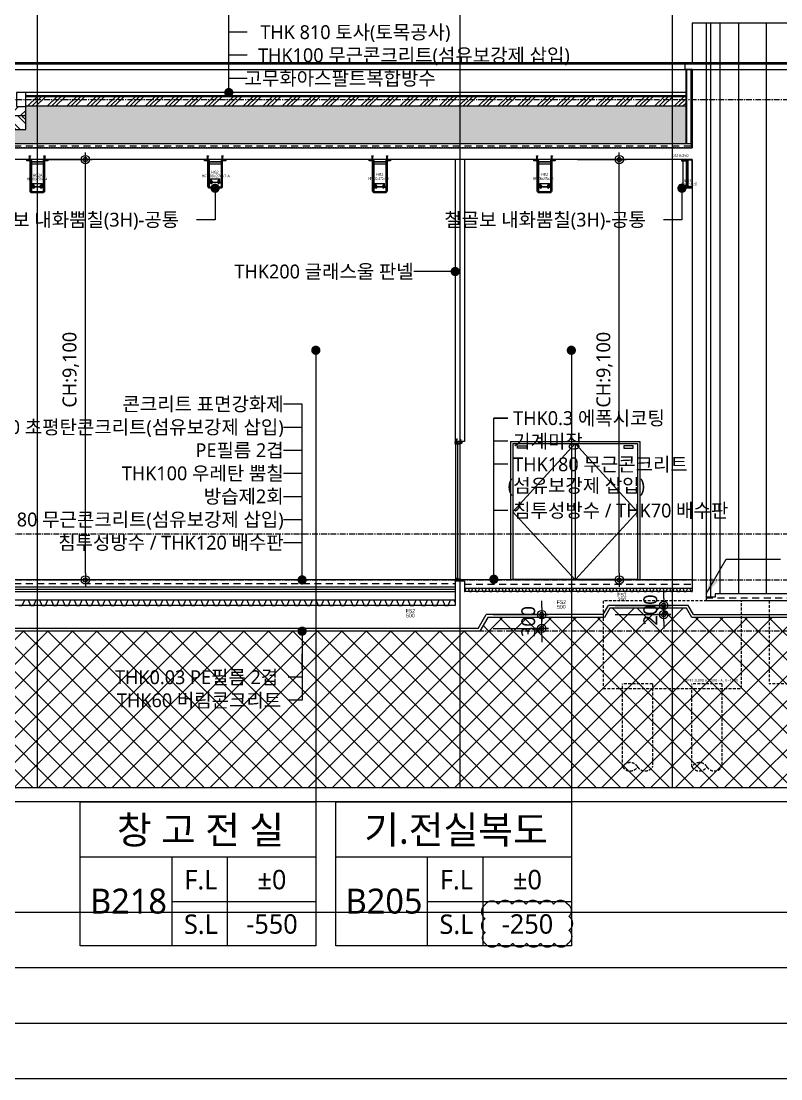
# Model space of a CAD drawing. Header units: millimetres. Extents: x 0 to 244676, y -5263 to 84354.
# Drawn here: x 144200 to 160651, y 5159 to 28055 of the extents above; entities that cross this region are included whole.
import ezdxf
from ezdxf.enums import TextEntityAlignment as Align

# ---------------------------------------------------------------- set-up
doc = ezdxf.new("R2010")
doc.units = ezdxf.units.MM
doc.header["$LTSCALE"] = 100
doc.header["$MEASUREMENT"] = 0
doc.header["$PDSIZE"] = -10
for name, pattern in [('ACAD_ISO03W100', [30, 12, -18]), ('CENTER', [2, 1.25, -0.25, 0.25, -0.25]), ('HID', [2.5, 1.5, -1]), ('HIDDEN', [9.525, 6.35, -3.175]), ('HIDDEN2', [0.1875, 0.125, -0.0625])]:
    doc.linetypes.add(name, pattern=pattern)
doc.layers.get('0').update_dxf_attribs({"linetype": 'CONTINUOUS'})
doc.layers.get('Defpoints').update_dxf_attribs({"color": 171, "linetype": 'CONTINUOUS'})
for name, color, linetype in [('251', 251, 'CONTINUOUS'), ('BOLT', 6, 'CONTINUOUS'), ('cen', 14, 'CONTINUOUS'), ('CEN(ST)', 1, 'CENTER'), ('CON', 2, 'CONTINUOUS'), ('DIM', 7, 'CONTINUOUS'), ('ELE-6', 8, 'CONTINUOUS'), ('FIN', 8, 'CONTINUOUS'), ('FIN(내화피복)', 8, 'CONTINUOUS'), ('FIN(패널-200글라스울)', 4, 'CONTINUOUS'), ('H3', 4, 'HID'), ('HAT-252', 252, 'CONTINUOUS'), ('HF', 3, 'CONTINUOUS'), ('HT', 9, 'CONTINUOUS'), ('INS', 5, 'BATTING'), ('LED', 7, 'CONTINUOUS'), ('NDIM', 7, 'CONTINUOUS'), ('plate', 8, 'CONTINUOUS'), ('STEEL', 5, 'CONTINUOUS'), ('STL', 3, 'CONTINUOUS'), ('STUD', 6, 'CONTINUOUS'), ('TEXT(MIN)', 7, 'CONTINUOUS'), ('TEXT(노트)', 7, 'CONTINUOUS'), ('TEXT(실명)', 3, 'CONTINUOUS'), ('TEXT-기입', 6, 'CONTINUOUS'), ('TITLE', 7, 'CONTINUOUS'), ('W3', 7, 'CONTINUOUS'), ('WALL', 3, 'CONTINUOUS'), ('wire-meshes', 1, 'CONTINUOUS'), ('배수판', 5, 'CONTINUOUS')]:
    doc.layers.add(name, color=color, linetype=linetype)
doc.layers.add('VE변경사항적용-20220616', color=10, linetype='CONTINUOUS', plot=False)
doc.styles.add('CGS', font='cgse', dxfattribs={"bigfont": 'cgs'})
doc.styles.add('TE', font='malgun_0.ttf')
doc.styles.add('나눔바른고딕', font='NanumBarunGothic.ttf')
doc.linetypes.add('BATTING', pattern='A,0.0001,-0.1,[134,ltypeshp.shx,S=0.1,R=0,X=-0.1,Y=0],-0.2,[134,ltypeshp.shx,S=0.1,R=180,X=0.1,Y=0],-0.1', length=0.4001)
doc.dimstyles.new('BA', dxfattribs={"dimscale": 500, "dimtxt": 3, "dimasz": 1, "dimexe": 1, "dimexo": 5, "dimgap": 0.9, "dimtad": 1, "dimdec": 0, "dimdsep": 46, "dimlunit": 6, "dimtxsty": 'TE', "dimblk": 'DDD', "dimcen": 2.5, "dimclrd": 256, "dimclre": 256, "dimclrt": 3, "dimazin": 2, "dimtfac": 1, "dimtdec": 0, "dimtix": 1, "dimtmove": 2, "dimatfit": 3, "dimldrblk": 'DDD', "dimfxl": 1, "dimtolj": 1, "dimtzin": 0, "dimarcsym": 2})
doc.dimstyles.new('NDIM 1200', dxfattribs={"dimscale": 500, "dimtxt": 3, "dimasz": 1, "dimexe": 2, "dimexo": 2, "dimgap": 1, "dimtad": 1, "dimdec": 0, "dimdsep": 46, "dimtxsty": 'CGS', "dimblk": 'DOT0', "dimcen": 1, "dimdle": 8, "dimclrd": 2, "dimclre": 2, "dimclrt": 2, "dimadec": 0, "dimazin": 0, "dimtfac": 1, "dimtdec": 0, "dimtix": 1, "dimtmove": 2, "dimatfit": 3, "dimldrblk": 'DOT0', "dimfxl": 1, "dimtolj": 1, "dimtzin": 0, "dimlwd": -1, "dimlwe": -1, "dimarcsym": 0})

# ---------------------------------------------------------------- blocks, each defined once
blk = doc.blocks.new('*U162')
at = {"layer": 'BOLT'}
for p, q in [((-20, 0), (20, 0)), ((-20, 0), (-20, -4)), ((-17, 18), (17, 18)), ((20, 0), (20, -4)), ((-20, -4), (20, -4)), ((-18, -19), (-18, -6)), ((-14, -4), (14, -4)), ((-14, -20), (14, -20)), ((-10, -20), (-10, -31)), ((-10, -31), (-8, -33)), ((-10, -31), (10, -31)), ((-9, -19), (-9, -6)), ((-8, -33), (8, -33)), ((10, -31), (8, -33)), ((9, -19), (9, -6)), ((10, -20), (10, -31)), ((18, -19), (18, -6))]:
    blk.add_line(p, q, dxfattribs=at)
at = {"layer": 'BOLT', "linetype": 'HIDDEN'}
for p, q in [((-10, 18), (-10, 0)), ((10, 18), (10, 0))]:
    blk.add_line(p, q, dxfattribs=at)
at = {"layer": 'BOLT'}
for centre, radius, start, end in [((0, 13), 17.6, 15.5187, 164.4813), ((-14, -11), 6.71, 47.8966, 132.1034), ((-14, -14), 6.71, 227.8966, 312.1034), ((0, -29), 24.2, 68.2132, 111.7868), ((0, 4), 24.2, 248.2132, 291.7868), ((14, -11), 6.71, 47.8966, 132.1034), ((14, -14), 6.71, 227.8966, 312.1034)]:
    blk.add_arc(centre, radius, start, end, dxfattribs=at)
at = {"layer": 'cen'}
blk.add_line((0, 36), (0, -38), dxfattribs=at)
blk = doc.blocks.new('SB16')
at = {"layer": 'STUD'}
for p, q in [((-8, 0), (-8, 70)), ((8, 0), (8, 70))]:
    blk.add_line(p, q, dxfattribs=at)
blk.add_lwpolyline([(-15, 70), (-15, 80), (14, 80), (14, 70)], close=True, dxfattribs=at)
blk = doc.blocks.new('*U160')
at = {"layer": 'Defpoints'}
blk.add_point((0, 0), dxfattribs=at)
at = {"layer": 'HF'}
for p, q in [((-209, 0), (-147, 0)), ((-209, 0), (-209, -6)), ((209, 0), (147, 0)), ((209, 0), (209, -6)), ((-209, -6), (-147, -6)), ((-135, -18), (-135, -582)), ((-129, -18), (-129, -582)), ((129, -18), (129, -582)), ((135, -18), (135, -582)), ((209, -6), (147, -6)), ((-135, -618), (-135, -682)), ((-129, -618), (-129, -682)), ((-117, -594), (-55, -594)), ((-117, -600), (-55, -600)), ((-117, -606), (-55, -606)), ((-55, -594), (-55, -600)), ((-55, -600), (-55, -606)), ((117, -594), (55, -594)), ((55, -594), (55, -600)), ((117, -600), (55, -600)), ((55, -600), (55, -606)), ((117, -606), (55, -606)), ((129, -618), (129, -682)), ((135, -618), (135, -682)), ((-117, -694), (117, -694)), ((-117, -700), (117, -700))]:
    blk.add_line(p, q, dxfattribs=at)
for centre, radius, start, end in [((-147, -18), 18, 360, 450), ((147, -18), 18, 90, 180), ((-147, -18), 12, 360, 450), ((147, -18), 12, 90, 180), ((-117, -582), 18, 180, 270), ((-117, -618), 18, 90, 180), ((-117, -682), 18, 180, 270), ((-117, -582), 12, 180, 270), ((-117, -618), 12, 90, 180), ((-117, -682), 12, 180, 270), ((117, -582), 12, 270, 360), ((117, -582), 18, 270, 360), ((117, -618), 18, 0, 90), ((117, -618), 12, 0, 90), ((117, -682), 12, 270, 360), ((117, -682), 18, 270, 360)]:
    blk.add_arc(centre, radius, start, end, dxfattribs=at)
blk = doc.blocks.new('HG2A-SEC')
at = {"layer": 'plate'}
for p, q in [((129, -50), (-129, -50)), ((129, -54), (-129, -54)), ((129, -100), (-129, -100)), ((-105, -594), (-105, -519)), ((-105, -519), (105, -519)), ((105, -594), (105, -519))]:
    blk.add_line(p, q, dxfattribs=at)
for points in [[(-105, -588), (105, -588)], [(105, -594), (-105, -594)]]:
    blk.add_lwpolyline(points, dxfattribs=at)
at = {"layer": 'BOLT', "rotation": 180}
for p in [(-80, -588), (80, -588)]:
    blk.add_blockref('*U162', p, dxfattribs=at)
at = {"layer": 'HF'}
blk.add_blockref('*U160', (0, 0), dxfattribs=at)
at = {"layer": 'STUD'}
for p in [(-159, 0), (159, 0)]:
    blk.add_blockref('SB16', p, dxfattribs=at)
at = {"layer": 'Defpoints', "style": 'TE', "width": 0.6}
blk.add_text('HF-700x270x7-A', height=60, dxfattribs=at).set_placement((-6, -469), align=Align.BOTTOM_CENTER)
at = {"layer": 'Defpoints', "style": 'TE'}
blk.add_text('HG2A', height=60, dxfattribs=at).set_placement((3, -386), align=Align.BOTTOM_CENTER)
blk = doc.blocks.new('*U29')
at = {"layer": 'Defpoints'}
blk.add_point((0, 0), dxfattribs=at)
at = {"layer": 'HF'}
for p, q in [((-209, 0), (-147, 0)), ((-209, 0), (-209, -6)), ((209, 0), (147, 0)), ((209, 0), (209, -6)), ((-209, -6), (-147, -6)), ((-135, -18), (-135, -482)), ((-129, -18), (-129, -482)), ((129, -18), (129, -482)), ((135, -18), (135, -482)), ((209, -6), (147, -6)), ((-135, -518), (-135, -582)), ((-129, -518), (-129, -582)), ((-117, -494), (-55, -494)), ((-117, -500), (-55, -500)), ((-117, -506), (-55, -506)), ((-117, -594), (117, -594)), ((-117, -600), (117, -600)), ((-55, -494), (-55, -500)), ((-55, -500), (-55, -506)), ((117, -494), (55, -494)), ((55, -494), (55, -500)), ((117, -500), (55, -500)), ((55, -500), (55, -506)), ((117, -506), (55, -506)), ((129, -518), (129, -582)), ((135, -518), (135, -582))]:
    blk.add_line(p, q, dxfattribs=at)
for centre, radius, start, end in [((-147, -18), 18, 360, 450), ((147, -18), 18, 90, 180), ((-147, -18), 12, 360, 450), ((147, -18), 12, 90, 180), ((-117, -482), 18, 180, 270), ((-117, -518), 18, 90, 180), ((-117, -582), 18, 180, 270), ((-117, -482), 12, 180, 270), ((-117, -518), 12, 90, 180), ((-117, -582), 12, 180, 270), ((117, -482), 12, 270, 360), ((117, -482), 18, 270, 360), ((117, -518), 18, 0, 90), ((117, -518), 12, 0, 90), ((117, -582), 12, 270, 360), ((117, -582), 18, 270, 360)]:
    blk.add_arc(centre, radius, start, end, dxfattribs=at)
blk = doc.blocks.new('HG2-SEC')
at = {"layer": 'plate'}
for p, q in [((129, -50), (-129, -50)), ((129, -54), (-129, -54)), ((129, -100), (-129, -100)), ((-105, -494), (-105, -419)), ((-105, -419), (105, -419)), ((105, -494), (105, -419))]:
    blk.add_line(p, q, dxfattribs=at)
for points in [[(-105, -488), (105, -488)], [(105, -494), (-105, -494)]]:
    blk.add_lwpolyline(points, dxfattribs=at)
at = {"layer": 'BOLT', "rotation": 180}
for p in [(-80, -488), (80, -488)]:
    blk.add_blockref('*U162', p, dxfattribs=at)
at = {"layer": 'HF'}
blk.add_blockref('*U29', (0, 0), dxfattribs=at)
at = {"layer": 'STUD'}
for p in [(-159, 0), (159, 0)]:
    blk.add_blockref('SB16', p, dxfattribs=at)
at = {"layer": 'Defpoints', "style": 'TE'}
for s, p in [('HF-600x270x7-A', (14, -404)), ('HG2', (-6, -322))]:
    blk.add_text(s, height=60, dxfattribs=at).set_placement(p, align=Align.BOTTOM_CENTER)
blk = doc.blocks.new('*U143')
at = {"layer": 'Defpoints'}
blk.add_point((0, 0), dxfattribs=at)
at = {"layer": 'HF'}
for p, q in [((-209, 0), (-147, 0)), ((-209, 0), (-209, -6)), ((209, 0), (147, 0)), ((209, 0), (209, -6)), ((-209, -6), (-147, -6)), ((-135, -18), (-135, -582)), ((-129, -18), (-129, -582)), ((129, -18), (129, -582)), ((135, -18), (135, -582)), ((209, -6), (147, -6)), ((-135, -618), (-135, -682)), ((-129, -618), (-129, -682)), ((-117, -594), (-55, -594)), ((-117, -600), (-55, -600)), ((-117, -606), (-55, -606)), ((-55, -594), (-55, -600)), ((-55, -600), (-55, -606)), ((117, -594), (55, -594)), ((55, -594), (55, -600)), ((117, -600), (55, -600)), ((55, -600), (55, -606)), ((117, -606), (55, -606)), ((129, -618), (129, -682)), ((135, -618), (135, -682)), ((-117, -694), (117, -694)), ((-117, -700), (117, -700))]:
    blk.add_line(p, q, dxfattribs=at)
for centre, radius, start, end in [((-147, -18), 18, 360, 450), ((147, -18), 18, 90, 180), ((-147, -18), 12, 360, 450), ((147, -18), 12, 90, 180), ((-117, -582), 18, 180, 270), ((-117, -618), 18, 90, 180), ((-117, -682), 18, 180, 270), ((-117, -582), 12, 180, 270), ((-117, -618), 12, 90, 180), ((-117, -682), 12, 180, 270), ((117, -582), 12, 270, 360), ((117, -582), 18, 270, 360), ((117, -618), 18, 0, 90), ((117, -618), 12, 0, 90), ((117, -682), 12, 270, 360), ((117, -682), 18, 270, 360)]:
    blk.add_arc(centre, radius, start, end, dxfattribs=at)
blk = doc.blocks.new('HB2-SEC')
at = {"layer": 'plate'}
for p, q in [((129, -50), (-129, -50)), ((129, -54), (-129, -54)), ((129, -100), (-129, -100)), ((-105, -594), (-105, -519)), ((-105, -519), (105, -519)), ((105, -594), (105, -519))]:
    blk.add_line(p, q, dxfattribs=at)
for points in [[(-105, -588), (105, -588)], [(105, -594), (-105, -594)]]:
    blk.add_lwpolyline(points, dxfattribs=at)
at = {"layer": 'BOLT', "rotation": 180}
for p in [(-80, -588), (80, -588)]:
    blk.add_blockref('*U162', p, dxfattribs=at)
at = {"layer": 'HF'}
blk.add_blockref('*U143', (0, 0), dxfattribs=at)
at = {"layer": 'STUD'}
for p in [(-159, 0), (159, 0)]:
    blk.add_blockref('SB16', p, dxfattribs=at)
at = {"layer": 'Defpoints', "style": '나눔바른고딕', "width": 0.6}
blk.add_text('HF-700x270x7-A', height=60, dxfattribs=at).set_placement((-25, -459), align=Align.BOTTOM_CENTER)
at = {"layer": 'Defpoints', "style": '나눔바른고딕'}
blk.add_text('HB2', height=60, dxfattribs=at).set_placement((-1, -367), align=Align.BOTTOM_CENTER)
blk = doc.blocks.new('*U135')
at = {"layer": 'Defpoints'}
for p, q in [((-100, 283), (-100, -283)), ((100, -283), (100, 283)), ((-5.5, 0), (5.5, 0))]:
    blk.add_line(p, q, dxfattribs=at)
at = {"layer": 'STEEL', "color": 0, "linetype": 'ByBlock', "ltscale": 0.5}
for p, q in [((-5.5, 283), (-100, 283)), ((-5.5, -283), (-5.5, 283)), ((100, 283), (5.5, 283)), ((5.5, 283), (5.5, -283)), ((-100, -283), (-5.5, -283)), ((5.5, -283), (100, -283))]:
    blk.add_line(p, q, dxfattribs=at)
for points in [[(-100, 283), (-100, 300), (100, 300), (100, 283)], [(100, -283), (100, -300), (-100, -300), (-100, -283)]]:
    blk.add_lwpolyline(points, dxfattribs=at)
blk = doc.blocks.new('SG1')
at = {"layer": 'STL'}
blk.add_blockref('*U135', (0, -225), dxfattribs=at)
at = {"layer": 'Defpoints', "style": 'TE'}
for s, width, p in [('H-600x200x11x17', 0.5, (2, -459)), ('SG1,SB1', 0.6, (2, -379))]:
    blk.add_text(s, height=60, dxfattribs=dict(at, width=width)).set_placement(p, align=Align.MIDDLE_CENTER)
blk = doc.blocks.new('DOT0')
blk.add_line((-3, 0), (3, 0))
at = {"color": 6}
blk.add_circle((0, 0), 0.75, dxfattribs=at)
blk = doc.blocks.new('DDD')
at = {"layer": 'DIM', "color": 0}
for p, q in [((-1, 0), (1, 0)), ((0, -1), (0, 1))]:
    blk.add_line(p, q, dxfattribs=at)
for radius in [0.6, 0.3]:
    blk.add_circle((0, 0), radius, dxfattribs=at)
blk = doc.blocks.new('*D254')
at = {"layer": 'Defpoints', "color": 0, "ltscale": 0.4, "transparency": 16777216}
for p in [(155500, 25059), (157150, 25059), (155500, 15959)]:
    blk.add_point(p, dxfattribs=at)
at = {"layer": 'NDIM', "lineweight": -2, "ltscale": 0.4, "transparency": 16777216}
for p, q in [((156250, 25059), (157300, 25059)), ((157150, 16109), (157150, 24909)), ((156250, 15959), (157300, 15959))]:
    blk.add_line(p, q, dxfattribs=at)
at = {"layer": 'NDIM', "lineweight": -2, "ltscale": 0.4, "transparency": 16777216, "xscale": 150, "yscale": 150, "zscale": 150}
for p, rotation in [((157150, 25059), 90), ((157150, 15959), 270)]:
    blk.add_blockref('DDD', p, dxfattribs=dict(at, rotation=rotation))
at = {"layer": 'NDIM', "color": 3, "ltscale": 0.4, "transparency": 16777216, "insert": (156834, 20509), "char_height": 300, "attachment_point": 5, "rotation": 90, "style": 'TE'}
blk.add_mtext('\\A1;CH:9,100', dxfattribs=at)
blk = doc.blocks.new('*D255')
at = {"layer": 'Defpoints', "color": 0, "ltscale": 0.4, "transparency": 16777216}
for p in [(143940, 25059), (145590, 25059), (143940, 15959)]:
    blk.add_point(p, dxfattribs=at)
at = {"layer": 'NDIM', "lineweight": -2, "ltscale": 0.4, "transparency": 16777216}
for p, q in [((144690, 25059), (145740, 25059)), ((145590, 16109), (145590, 24909)), ((144690, 15959), (145740, 15959))]:
    blk.add_line(p, q, dxfattribs=at)
at = {"layer": 'NDIM', "lineweight": -2, "ltscale": 0.4, "transparency": 16777216, "xscale": 150, "yscale": 150, "zscale": 150}
for p, rotation in [((145590, 25059), 90), ((145590, 15959), 270)]:
    blk.add_blockref('DDD', p, dxfattribs=dict(at, rotation=rotation))
at = {"layer": 'NDIM', "color": 3, "ltscale": 0.4, "transparency": 16777216, "insert": (145274, 20509), "char_height": 300, "attachment_point": 5, "rotation": 90, "style": 'TE'}
blk.add_mtext('\\A1;CH:9,100', dxfattribs=at)
blk = doc.blocks.new('23')
at = {"layer": 'STUD'}
blk.add_lwpolyline([(3.805, -2.305), (3.805, -24.855), (1.5, -24.855), (1.5, 0), (43.5, 0), (43.5, -24.855), (41.195, -24.855), (41.195, -2.305)], close=True, dxfattribs=at)
blk = doc.blocks.new('A$C51E23882')
at = {"layer": 'TITLE'}
blk.add_lwpolyline([(8500, 0), (0, 0), (0, 5200), (8500, 5200)], close=True, dxfattribs=at)
for points in [[(8500, 3200), (0, 3200)], [(3300, 3200), (3300, 0)], [(5300, 3200), (5300, 0)], [(3300, 1600), (8500, 1600)]]:
    blk.add_lwpolyline(points, dxfattribs=at)
at = {"layer": 'TITLE', "style": '나눔바른고딕'}
for s, p in [('F.L', (4352, 2378)), ('S.L', (4352, 778))]:
    blk.add_text(s, height=700, dxfattribs=at).set_placement(p, align=Align.MIDDLE)
blk = doc.blocks.new('*D204')
at = {"layer": 'Defpoints', "color": 0, "ltscale": 0.4, "transparency": 16777216}
for p in [(154273, 15209), (155473, 15209), (154273, 14909)]:
    blk.add_point(p, dxfattribs=at)
at = {"layer": 'NDIM', "lineweight": -2, "ltscale": 0.4, "transparency": 16777216}
for p, q in [((155473, 15359), (155473, 15509)), ((154423, 15209), (155623, 15209)), ((155473, 14909), (155473, 15209)), ((154423, 14909), (155623, 14909)), ((155473, 14759), (155473, 14609))]:
    blk.add_line(p, q, dxfattribs=at)
at = {"layer": 'NDIM', "lineweight": -2, "ltscale": 0.4, "transparency": 16777216, "xscale": 150, "yscale": 150, "zscale": 150}
for p, rotation in [((155473, 15209), 270), ((155473, 14909), 90)]:
    blk.add_blockref('DDD', p, dxfattribs=dict(at, rotation=rotation))
at = {"layer": 'NDIM', "color": 3, "ltscale": 0.4, "transparency": 16777216, "insert": (155183, 15059), "char_height": 300, "attachment_point": 5, "rotation": 90, "style": 'TE'}
blk.add_mtext('\\A1;300', dxfattribs=at)
blk = doc.blocks.new('*D205')
at = {"layer": 'Defpoints', "color": 0, "ltscale": 0.4, "transparency": 16777216}
for p in [(156915, 15409), (158115, 15409), (156915, 15209)]:
    blk.add_point(p, dxfattribs=at)
at = {"layer": 'NDIM', "lineweight": -2, "ltscale": 0.4, "transparency": 16777216}
for p, q in [((158115, 15559), (158115, 15709)), ((157065, 15409), (158265, 15409)), ((158115, 15209), (158115, 15409)), ((157065, 15209), (158265, 15209)), ((158115, 15059), (158115, 14909))]:
    blk.add_line(p, q, dxfattribs=at)
at = {"layer": 'NDIM', "lineweight": -2, "ltscale": 0.4, "transparency": 16777216, "xscale": 150, "yscale": 150, "zscale": 150}
for p, rotation in [((158115, 15409), 270), ((158115, 15209), 90)]:
    blk.add_blockref('DDD', p, dxfattribs=dict(at, rotation=rotation))
at = {"layer": 'NDIM', "color": 3, "ltscale": 0.4, "transparency": 16777216, "insert": (157825, 15309), "char_height": 300, "attachment_point": 5, "rotation": 90, "style": 'TE'}
blk.add_mtext('\\A1;200', dxfattribs=at)

msp = doc.modelspace()

# ---------------------------------------------------------------- hatches: boundary and pattern name
at = {"layer": '251', "ltscale": 10000}
h = msp.add_hatch(dxfattribs=at)
h.set_pattern_fill('DASH', color=256, scale=800)
h.set_pattern_definition([(0, (54863.48, 9055.18), (100, 100), [100, -100])])
h.paths.add_polyline_path([(158590.8, 25409), (158590.8, 26219), (144300, 26219), (144300, 25709), (143300, 25709), (143300, 25409)])
at = {"layer": 'HAT-252', "ltscale": 10000}
h = msp.add_hatch(dxfattribs=at)
h.set_pattern_fill('AR-SAND', color=256, scale=10)
h.set_pattern_definition([(37.5, (-477541.845, -432665.728), (-0.62993358, 19.2682377), [0, -15.2, 0, -17, 0, -16.25]), (7.5, (-477541.845, -432665.728), (17.69776705, 28.22146065), [0, -8.2, 0, -13.7, 0, -5.25]), (327.5, (-477554.145, -432665.728), (31.1414186, 0.05659054), [0, -5, 0, -18, 0, -23.5]), (317.5, (-477554.145, -432665.728), (30.06126605, 8.77675565), [0, -2.5, 0, -11.8, 0, -13.5])])
h.paths.add_polyline_path([(158590.8, 26419), (158590.8, 26449), (144300, 26449), (144300, 26419)])
at = {"layer": 'HAT-252', "ltscale": 100}
h = msp.add_hatch(dxfattribs=at)
h.set_pattern_fill('GOST_GROUND', color=256, scale=30)
h.set_pattern_definition([(45, (-35033262.3, 1120217.95), (424.2640687, -3e-14), [600]), (45, (-35033172.3, 1120217.95), (424.2640687, -3e-14), [600]), (45, (-35033082.3, 1120217.95), (424.2640687, -3e-14), [600])])
h.paths.add_polyline_path([(158590.8, 26219), (158590.8, 26419), (144300, 26419), (144300, 26219)])
at = {"layer": 'HAT-252', "ltscale": 10000}
h = msp.add_hatch(dxfattribs=at)
h.set_pattern_fill('ANSI37', color=256, scale=3000)
h.paths.add_polyline_path([(216500, 25819), (211500, 25819), (211500, 13509), (211600, 13509), (211600, 13449), (207400, 13449), (207400, 13509), (207500, 13509), (207500, 15709), (210700, 15709), (210700, 25609), (210500, 25609), (210500, 26209), (200900, 26209), (200900, 26009), (200800, 26009), (200800, 24859), (200700, 24859), (200700, 25059), (199000, 25059), (199000, 25024), (198035, 25024), (198035, 15709), (198600, 15709), (198600, 13509), (198700, 13509), (198700, 13449), (196565.4, 13449), (195468.4, 15349), (169800.1, 15349), (169684.6, 15149), (158725, 15149), (158609.5, 15349), (156950.1, 15349), (156834.6, 15149), (154307.8, 15149), (154134.6, 14849), (143300.1, 14849), (143300, 11459), (216500, 11459)])
at = {"layer": 'HAT-252', "ltscale": 100}
h = msp.add_hatch(dxfattribs=at)
h.set_pattern_fill('GOST_GROUND', color=256, scale=30)
h.set_pattern_definition([(45, (-35034262.3, 1120017.95), (424.2640687, -3e-14), [600]), (45, (-35034172.3, 1120017.95), (424.2640687, -3e-14), [600]), (45, (-35034082.3, 1120017.95), (424.2640687, -3e-14), [600])])
h.paths.add_polyline_path([(144300, 26009), (144300, 26209), (143300, 26209), (143300, 26009)])
h = msp.add_hatch(dxfattribs=at)
h.set_pattern_fill('GOST_GROUND', color=256, scale=30, angle=90)
h.set_pattern_definition([(135, (6e-05, -0.0006), (3e-14, 424.26407), [600]), (135, (6e-05, 90), (3e-14, 424.26407), [600]), (135, (6e-05, 180), (3e-14, 424.26407), [600])])
h.paths.add_polyline_path([(143300, 25709), (143300, 26009), (144300, 26009), (144300, 25709)])

# ---------------------------------------------------------------- linework, layer by layer
at = {"ltscale": 10000}
msp.add_lwpolyline([(144300, 26509), (144100, 26509), (144100, 26209), (144300, 26209)], close=True, dxfattribs=at)
at = {"layer": '251', "ltscale": 0.5}
msp.add_line((158710.8, 25409), (158710.8, 25319), dxfattribs=at)
for points in [[(144300, 26449), (158590.8, 26449)], [(143300, 25709), (144300, 25709), (144300, 26209)], [(144300, 26219), (158590.8, 26219)], [(143300, 26009), (144300, 26009)], [(143300, 25409), (158710.8, 25409)]]:
    msp.add_lwpolyline(points, dxfattribs=at)
at = {"layer": 'CEN(ST)', "ltscale": 10000}
for p, q in [((144550, 33391), (144550, 11459)), ((153700, 33391), (153700, 11459)), ((158300, 33391), (158300, 11459))]:
    msp.add_line(p, q, dxfattribs=at)
at = {"layer": 'CEN(ST)'}
for p, q in [((142300, 26359), (216500, 26359)), ((142300, 16959), (216500, 16959)), ((142300, 15959), (216500, 15959)), ((142300, 14859), (216500, 14859))]:
    msp.add_line(p, q, dxfattribs=at)
at = {"layer": 'CON', "ltscale": 0.1}
for p, q in [((159030.8, 28009), (158730.8, 28009)), ((158730.8, 28009), (158730.8, 27159)), ((159030.8, 28009), (159030.8, 15509)), ((158730.8, 27009), (158730.8, 25309)), ((158730.8, 25059), (158730.8, 15709)), ((153800, 15929), (153600, 15929)), ((153600, 15929), (153600, 15409)), ((153800, 15929), (153800, 15709)), ((158730.8, 15709), (153800, 15709)), ((153600.1, 15409), (143300, 15409)), ((153600, 15409), (153600, 15409)), ((156800, 15209), (156915.5, 15409)), ((158644.1, 15409), (156915.5, 15409)), ((158759.6, 15209), (158644.1, 15409)), ((169350, 15509), (159030.8, 15509)), ((154100, 14909), (154273.2, 15209)), ((156800, 15209), (154273.2, 15209)), ((158759.6, 15209), (169650, 15209)), ((154100, 14909), (143300, 14909))]:
    msp.add_line(p, q, dxfattribs=at)
at = {"layer": 'CON', "ltscale": 10000}
msp.add_line((158730.8, 25059), (143300, 25059), dxfattribs=at)
at = {"layer": 'CON'}
msp.add_lwpolyline([(158730.8, 27009), (158580.8, 27009), (158580.8, 27129), (158730.8, 27159)], dxfattribs=at)
at = {"layer": 'CON', "ltscale": 1000}
for points in [[(143300, 25309), (158730.8, 25309)], [(154359.6, 25309), (158730.8, 25309)]]:
    msp.add_lwpolyline(points, dxfattribs=at)
at = {"layer": 'Defpoints'}
for p, q in [((142300, 27159), (216500, 27159)), ((142300, 27129), (216500, 27129)), ((142300, 27009), (216500, 27009))]:
    msp.add_line(p, q, dxfattribs=at)
at = {"layer": 'Defpoints', "ltscale": 10000}
for points in [[(222800, 5159), (136000, 5159), (136000, 39691), (222800, 39691)], [(221600, 6359), (137200, 6359), (137200, 38491), (221600, 38491)], [(220400, 7559), (138400, 7559), (138400, 37291), (220400, 37291)], [(219200, 8759), (139600, 8759), (139600, 36091), (219200, 36091)], [(216800, 11159), (142000, 11159), (142000, 33691), (216800, 33691)], [(216500, 11459), (142300, 11459), (142300, 33391), (216500, 33391)]]:
    msp.add_lwpolyline(points, close=True, dxfattribs=at)
at = {"layer": 'ELE-6', "ltscale": 10000}
for p, q in [((169350, 28009), (159030.8, 28009)), ((159130.8, 28009), (159130.8, 15589)), ((159330.8, 28009), (159330.8, 15659)), ((159730.8, 28009), (159730.8, 15659)), ((160330.8, 28009), (160330.8, 15659)), ((154800.1, 18959), (154800.1, 15959)), ((154800.1, 18959), (157600.1, 18959)), ((154850.1, 18909), (154850.1, 15959)), ((154850.1, 18909), (157550.1, 18909)), ((156200.1, 18909), (154850.1, 17434)), ((156200.1, 18909), (156200.1, 15959)), ((157550.1, 17434), (156200.1, 18909)), ((157550.1, 18909), (157550.1, 15959)), ((157600.1, 18959), (157600.1, 15959)), ((154850.1, 17434), (156200.1, 15959)), ((156200.1, 15959), (157550.1, 17434)), ((154850.1, 15977), (157550.1, 15977))]:
    msp.add_line(p, q, dxfattribs=at)
at = {"layer": 'ELE-6', "linetype": 'HIDDEN2', "ltscale": 5}
for p, q in [((160400.1, 15509), (160400.1, 13709)), ((157225, 11914.4), (157225, 13709)), ((157875, 13709), (157225, 13709)), ((157875, 13709), (157875, 11914.4)), ((158725, 11914.4), (158725, 13709)), ((159375, 13709), (158725, 13709)), ((159375, 13709), (159375, 11914.4)), ((164000.1, 13709), (160400.1, 13709))]:
    msp.add_line(p, q, dxfattribs=at)
at = {"layer": 'ELE-6', "ltscale": 10000}
for points in [[(154950.1, 18859), (155150.1, 18859), (155150.1, 18809), (154950.1, 18809)], [(157450.1, 18859), (157250.1, 18859), (157250.1, 18809), (157450.1, 18809)]]:
    msp.add_lwpolyline(points, close=True, dxfattribs=at)
at = {"layer": 'ELE-6', "linetype": 'HIDDEN2', "ltscale": 5}
msp.add_lwpolyline([(156800, 13609), (159800, 13609), (159800, 15509), (156800, 15509)], close=True, dxfattribs=at)
for centre, start, end in [((157387.5, 11812.1), 32.17212, 147.82788), ((157387.5, 12016.6), 212.17212, 327.82788), ((157712.5, 12016.6), 212.17212, 327.82788), ((158887.5, 11812.1), 32.17212, 147.82788), ((158887.5, 12016.6), 212.17212, 327.82788), ((159212.5, 12016.6), 212.17212, 327.82788)]:
    msp.add_arc(centre, 192, start, end, dxfattribs=at)
at = {"layer": 'FIN', "ltscale": 1000}
msp.add_line((158590.8, 27009), (158590.8, 25409), dxfattribs=at)
at = {"layer": 'FIN', "ltscale": 0.5}
for p, q in [((158590.8, 26509), (144300, 26509)), ((158590.8, 26419), (144300, 26419))]:
    msp.add_line(p, q, dxfattribs=at)
at = {"layer": 'FIN'}
for points in [[(153600, 15959), (143300, 15959)], [(143300, 15809), (153600, 15809)], [(158730.8, 15959), (153750, 15959)], [(143300, 15709), (153600, 15709)], [(153800, 15779), (158730.8, 15779)], [(159230.8, 15659), (159230.8, 15589), (159030.8, 15589)], [(169150, 15659), (159230.8, 15659)], [(143300, 15529), (153600, 15529)]]:
    msp.add_lwpolyline(points, dxfattribs=at)
at = {"layer": 'FIN', "ltscale": 0.1}
msp.add_lwpolyline([(198600, 13509), (198700, 13509), (198700, 13449), (196565.4, 13449), (195468.4, 15349), (169800.1, 15349), (169684.6, 15149), (158725, 15149), (158609.5, 15349), (156950.1, 15349), (156834.6, 15149), (154307.8, 15149), (154134.6, 14849), (143300.1, 14849)], dxfattribs=at)
at = {"layer": 'FIN(내화피복)', "ltscale": 10000}
for points in [[(144341, 25059), (144341, 25053), (144403, 25053, -0.4142136), (144415, 25041), (144415, 24377, 0.4142136), (144433, 24359), (144667, 24359, 0.4142136), (144685, 24377), (144685, 25041, -0.4142136), (144697, 25053), (144759, 25053), (144759, 25059), (144780, 25059), (144780, 25032), (144706, 25032), (144706, 24377, -0.4142136), (144667, 24338), (144433, 24338, -0.4142136), (144394, 24377), (144394, 25032), (144320, 25032), (144320, 25059)], [(148191, 25059), (148191, 25053), (148253, 25053, -0.4142136), (148265, 25041), (148265, 24477, 0.4142136), (148283, 24459), (148517, 24459, 0.4142136), (148535, 24477), (148535, 25041, -0.4142136), (148547, 25053), (148609, 25053), (148609, 25059), (148630, 25059), (148630, 25032), (148556, 25032), (148556, 24477, -0.4142136), (148517, 24438), (148283, 24438, -0.4142136), (148244, 24477), (148244, 25032), (148170, 25032), (148170, 25059)], [(151757.6, 25059), (151757.6, 25053), (151819.6, 25053, -0.4142136), (151831.6, 25041), (151831.6, 24377, 0.4142136), (151849.6, 24359), (152083.6, 24359, 0.4142136), (152101.6, 24377), (152101.6, 25041, -0.4142136), (152113.6, 25053), (152175.6, 25053), (152175.6, 25059), (152196.6, 25059), (152196.6, 25032), (152122.6, 25032), (152122.6, 24377, -0.4142136), (152083.6, 24338), (151849.6, 24338, -0.4142136), (151810.6, 24377), (151810.6, 25032), (151736.6, 25032), (151736.6, 25059)], [(155324.3, 25059), (155324.3, 25053), (155386.3, 25053, -0.4142136), (155398.3, 25041), (155398.3, 24377, 0.4142136), (155416.3, 24359), (155650.3, 24359, 0.4142136), (155668.3, 24377), (155668.3, 25041, -0.4142136), (155680.3, 25053), (155742.3, 25053), (155742.3, 25059), (155763.3, 25059), (155763.3, 25032), (155689.3, 25032), (155689.3, 24377, -0.4142136), (155650.3, 24338), (155416.3, 24338, -0.4142136), (155377.3, 24377), (155377.3, 25032), (155303.3, 25032), (155303.3, 25059)]]:
    msp.add_lwpolyline(points, format="xyb", close=True, dxfattribs=at)
msp.add_lwpolyline([(158730.8, 24438), (158509.8, 24438), (158509.8, 24497), (158604.3, 24497), (158604.3, 25021), (158509.8, 25021), (158509.8, 25059), (158530.8, 25059), (158530.8, 25042), (158625.3, 25042), (158625.3, 24476), (158530.8, 24476), (158530.8, 24459), (158730.8, 24459)], close=True, dxfattribs=at)
at = {"layer": 'FIN(패널-200글라스울)', "ltscale": 0.1}
for p, q in [((153600, 25059), (153600, 18959)), ((153800, 25059), (153800, 18959))]:
    msp.add_line(p, q, dxfattribs=at)
msp.add_lwpolyline([(153800, 18959), (153600, 18959)], dxfattribs=at)
at = {"layer": 'H3'}
for p, q in [((153607.5, 15946), (153742.5, 15946)), ((153711, 15946), (153721, 15946)), ((153724.2, 15940.5), (153720.7, 15944)), ((153742.5, 15944), (153723.5, 15944)), ((153725, 15942.5), (153723.5, 15944)), ((153723.5, 15944), (153742.5, 15944)), ((153724.2, 15940.5), (153742.5, 15940.5)), ((153742.5, 15942.5), (153725, 15942.5)), ((153742.5, 15944), (153742.5, 15946)), ((153742.5, 15946), (153742.5, 15944)), ((153742.5, 15940.5), (153742.5, 15942.5))]:
    msp.add_line(p, q, dxfattribs=at)
msp.add_lwpolyline([(153597.6, 18947.4), (153744.5, 18947.4), (153744.5, 18945.4), (153597.6, 18945.4)], close=True, dxfattribs=at)
at = {"layer": 'HAT-252', "linetype": 'HID', "ltscale": 0.2}
for points in [[(158720.8, 25319), (158720.8, 27009)], [(143300, 25319), (158720.8, 25319), (158720.8, 26509)]]:
    msp.add_lwpolyline(points, dxfattribs=at)
at = {"layer": 'HT'}
for points in [[(153665, 18913.1, 0.1353234), (153664.4, 18915.3, 0.1069055), (153662.5, 18917.3, 0.0818836), (153659.9, 18918.6, 0.070105), (153656.5, 18919, 0.070105), (153653.1, 18918.6, 0.0818836), (153650.5, 18917.3, 0.1069055), (153648.6, 18915.3, 0.1353234), (153648, 18913.1, 0.1353234), (153648.6, 18911, 0.1069055), (153650.5, 18909, 0.0818836), (153653.1, 18907.7, 0.070105), (153656.5, 18907.2, 0.070105), (153659.9, 18907.7, 0.0818836), (153662.5, 18909, 0.1069055), (153664.4, 18911, 0.1353234)], [(153660, 18913.1, 0.2594002), (153659.9, 18913.4, 0.0761169), (153659, 18913.8, 0.0364106), (153657.9, 18914, 0.0265342), (153656.5, 18914, 0.0265342), (153655.1, 18914, 0.0364106), (153654, 18913.8, 0.0761169), (153653.1, 18913.4, 0.2594002), (153653, 18913.1, 0.2594002), (153653.1, 18912.9, 0.0761169), (153654, 18912.5, 0.0364106), (153655.1, 18912.3, 0.0265342), (153656.5, 18912.2, 0.0265342), (153657.9, 18912.3, 0.0364106), (153659, 18912.5, 0.0761169), (153659.9, 18912.9, 0.2594002)]]:
    msp.add_lwpolyline(points, format="xyb", close=True, dxfattribs=at)
at = {"layer": 'INS', "ltscale": 0.12}
msp.add_lwpolyline([(143300, 15759), (153600, 15759)], dxfattribs=at)
at = {"layer": 'LED'}
msp.add_line((149984.2, 13859), (150284.2, 13859), dxfattribs=at)
at = {"layer": 'LED', "ltscale": 10000}
for points in [[(154737.2, 19461.7), (154437.2, 19461.7)], [(154737.2, 18961.7), (154437.2, 18961.7)], [(154737.2, 18461.7), (154437.2, 18461.7)], [(154737.2, 17461.7), (154437.2, 17461.7)]]:
    msp.add_lwpolyline(points, dxfattribs=at)
at = {"layer": 'LED'}
msp.add_lwpolyline([(159030.8, 15659), (159463.8, 16409), (160640.8, 16409)], dxfattribs=at)
msp.add_solid([(159030.8, 15659), (159132.8, 16015.8), (159288.7, 15925.8)], dxfattribs=at)
at = {"layer": 'TEXT(MIN)', "ltscale": 10000}
for p, q in [((149096.3, 27816.9), (148696.3, 27816.9)), ((149096.3, 27316.9), (148696.3, 27316.9)), ((149096.3, 26816.9), (148696.3, 26816.9)), ((149884.2, 19266.9), (150284.2, 19266.9)), ((149884.2, 18766.9), (150284.2, 18766.9)), ((149884.2, 18266.9), (150284.2, 18266.9)), ((149884.2, 17766.9), (150284.2, 17766.9)), ((149884.2, 17266.9), (150284.2, 17266.9)), ((149884.2, 16766.9), (150284.2, 16766.9))]:
    msp.add_line(p, q, dxfattribs=at)
at = {"layer": 'VE변경사항적용-20220616', "linetype": 'ACAD_ISO03W100'}
msp.add_lwpolyline([(154245.4, 8094.1, 0.5205671), (154545.4, 8094.1, 0.5205671), (154845.4, 8094.1, 0.5205671), (155145.4, 8094.1, 0.5205671), (155445.4, 8094.1, 0.5205671), (155745.4, 8094.1, 0.5205671), (156045.4, 8094.1, 0.5205671), (156065.3, 8374.3, 0.5205671), (156065.3, 8674.3, 0.5205671), (156031.4, 8940.5, 0.5205671), (155731.4, 8940.5, 0.5205671), (155431.4, 8940.5, 0.5205671), (155131.4, 8940.5, 0.5205671), (154831.4, 8940.5, 0.5205671), (154531.4, 8940.5, 0.5205671), (154245.4, 8926.5, 0.5205671), (154245.4, 8626.5, 0.5205671), (154245.4, 8326.5, 0.5205671)], format="xyb", close=True, dxfattribs=at)
at = {"layer": 'W3'}
for p, q in [((153603, 18916), (153604.5, 18916)), ((153603, 18916), (153603, 15965)), ((153604.5, 18916), (153604.5, 15965)), ((153646.5, 18916), (153648, 18916)), ((153646.5, 18916), (153646.5, 15965)), ((153648, 18916), (153648, 15965)), ((153603, 15965), (153606, 15965)), ((153604.5, 15995), (153646.5, 15995)), ((153606, 15993.5), (153645, 15993.5)), ((153606, 15993.5), (153606, 15965)), ((153645, 15993.5), (153645, 15965)), ((153645, 15965), (153648, 15965))]:
    msp.add_line(p, q, dxfattribs=at)
msp.add_lwpolyline([(153695.8, 19003), (153695.8, 19004), (153716, 19004), (153716, 18959), (153626, 18959), (153626, 19004), (153646.2, 19004), (153646.2, 19003), (153627, 19003), (153627, 18959.8), (153715, 18959.8), (153715, 19003)], close=True, dxfattribs=at)
msp.add_lwpolyline([(153651.5, 18905.5), (153668.8, 18905.5), (153690.5, 18905.5), (153744.5, 18920.5), (153744.5, 18947.4), (153730.5, 18947.4), (153730.5, 18959), (153732.1, 18959), (153732.1, 18949), (153746, 18949), (153746, 18919), (153692, 18904), (153668.8, 18904), (153650, 18904), (153650, 18907), (153665.1, 18907), (153665.1, 18919), (153641.5, 18919), (153596, 18919), (153596, 18949), (153609.9, 18949), (153609.9, 18959), (153611.5, 18959), (153611.5, 18947.4), (153597.6, 18947.4), (153597.6, 18920.5), (153641.5, 18920.5), (153666.6, 18920.5), (153666.6, 18905.6)], dxfattribs=at)
msp.add_lwpolyline([(153668.1, 15975.4), (153668.1, 15960.6), (153603, 15960.6, 0.4142136), (153601.5, 15959.1), (153601.5, 15944), (153625, 15944), (153625, 15942.5), (153600, 15942.5), (153600, 15959, -0.4142136), (153603, 15962), (153666.6, 15962), (153666.6, 15974), (153650, 15974), (153650, 15977), (153700, 15977), (153747.9, 15962.7, -0.3312062), (153750, 15959.8), (153750, 15942.5), (153725, 15942.5), (153725, 15944), (153748.5, 15944), (153748.5, 15959.8, 0.3312062), (153747.4, 15961.3), (153699.8, 15975.5), (153651.5, 15975.5)], format="xyb", dxfattribs=at)
at = {"layer": 'WALL'}
msp.add_lwpolyline([(158710.8, 25409), (158710.8, 27009), (158610.8, 27009), (158610.8, 25409)], close=True, dxfattribs=at)
at = {"layer": 'wire-meshes', "linetype": 'HID'}
for points in [[(143300, 25359), (158710.8, 25359)], [(143300, 15884), (153600, 15884)], [(153800, 15869), (158730.8, 15869)], [(159030.8, 15569), (169350, 15569)]]:
    msp.add_lwpolyline(points, dxfattribs=at)
at = {"layer": '배수판'}
for points in [[(153800, 15709), (153808.6, 15709), (153838.5, 15779), (153881.3, 15779), (153911.2, 15709), (153954, 15709), (153983.9, 15779), (154026.7, 15779), (154056.6, 15709), (154099.4, 15709), (154129.3, 15779), (154172.1, 15779), (154202, 15709), (154244.8, 15709), (154274.7, 15779), (154317.5, 15779), (154347.4, 15709), (154390.2, 15709), (154420.1, 15779), (154462.9, 15779), (154492.8, 15709), (154535.6, 15709), (154565.5, 15779), (154608.3, 15779), (154638.2, 15709), (154681, 15709), (154710.9, 15779), (154753.7, 15779), (154783.6, 15709), (154826.4, 15709), (154856.3, 15779), (154899.1, 15779), (154929, 15709), (154971.8, 15709), (155001.7, 15779), (155044.5, 15779), (155074.4, 15709), (155117.2, 15709), (155147.1, 15779), (155189.9, 15779), (155219.8, 15709), (155262.6, 15709), (155292.5, 15779), (155335.3, 15779), (155365.2, 15709), (155408, 15709), (155437.9, 15779), (155480.7, 15779), (155510.6, 15709), (155553.4, 15709), (155583.3, 15779), (155626.1, 15779), (155656, 15709), (155698.8, 15709), (155728.7, 15779), (155771.5, 15779), (155801.4, 15709), (155844.2, 15709), (155874.1, 15779), (155916.9, 15779), (155946.8, 15709), (155989.6, 15709), (156019.5, 15779), (156062.3, 15779), (156092.2, 15709), (156135, 15709), (156164.9, 15779), (156207.7, 15779), (156237.6, 15709), (156280.4, 15709), (156310.3, 15779), (156353.1, 15779), (156383, 15709), (156425.7, 15709), (156455.7, 15779), (156498.4, 15779), (156528.4, 15709), (156571.1, 15709), (156601.1, 15779), (156643.8, 15779), (156673.8, 15709), (156716.5, 15709), (156746.5, 15779), (156789.2, 15779), (156819.2, 15709), (156861.9, 15709), (156891.9, 15779), (156934.6, 15779), (156964.6, 15709), (157007.3, 15709), (157037.3, 15779), (157080, 15779), (157110, 15709), (157152.7, 15709), (157182.7, 15779), (157225.4, 15779), (157255.4, 15709), (157276.8, 15709), (157298.1, 15709), (157328.1, 15779), (157370.8, 15779), (157400.8, 15709), (157443.5, 15709), (157473.5, 15779), (157494.8, 15779), (157513.2, 15779), (157543.1, 15709), (157585.9, 15709), (157615.8, 15779), (157658.6, 15779), (157688.5, 15709), (157731.3, 15709), (157761.2, 15779), (157804, 15779), (157833.9, 15709), (157876.7, 15709), (157906.6, 15779), (157949.4, 15779), (157979.3, 15709), (158022.1, 15709), (158052, 15779), (158094.8, 15779), (158124.7, 15709), (158167.4, 15709), (158197.4, 15779), (158240.1, 15779), (158270.1, 15709), (158312.8, 15709), (158342.8, 15779), (158385.5, 15779), (158415.5, 15709), (158458.2, 15709), (158488.2, 15779), (158530.9, 15779), (158560.9, 15709), (158603.6, 15709), (158633.6, 15779), (158676.3, 15779), (158706.3, 15709), (158730.8, 15709)], [(144152.1, 15409), (144225.5, 15409), (144276.8, 15529), (144350.1, 15529), (144401.4, 15409), (144474.7, 15409), (144526, 15529), (144599.3, 15529), (144650.6, 15409), (144724, 15409), (144775.3, 15529), (144848.6, 15529), (144899.9, 15409), (144973.2, 15409), (145024.5, 15529), (145097.9, 15529), (145149.2, 15409), (145222.5, 15409), (145273.8, 15529), (145347.1, 15529), (145398.4, 15409), (145471.7, 15409), (145523, 15529), (145596.4, 15529), (145647.7, 15409), (145721, 15409), (145772.3, 15529), (145845.6, 15529), (145896.9, 15409), (145970.2, 15409), (146021.5, 15529), (146094.9, 15529), (146146.2, 15409), (146219.5, 15409), (146270.8, 15529), (146344.1, 15529), (146395.4, 15409), (146468.8, 15409), (146520, 15529), (146593.4, 15529), (146644.7, 15409), (146718, 15409), (146769.3, 15529), (146842.6, 15529), (146893.9, 15409), (146967.3, 15409), (147018.6, 15529), (147091.9, 15529), (147143.2, 15409), (147216.5, 15409), (147267.8, 15529), (147341.1, 15529), (147392.4, 15409), (147465.8, 15409), (147517.1, 15529), (147590.4, 15529), (147641.7, 15409), (147715, 15409), (147766.3, 15529), (147839.7, 15529), (147890.9, 15409), (147964.3, 15409), (148015.6, 15529), (148088.9, 15529), (148140.2, 15409), (148213.5, 15409), (148264.8, 15529), (148338.2, 15529), (148389.5, 15409), (148462.8, 15409), (148514.1, 15529), (148587.4, 15529), (148638.7, 15409), (148712, 15409), (148763.3, 15529), (148836.7, 15529), (148888, 15409), (148961.3, 15409), (149012.6, 15529), (149085.9, 15529), (149137.2, 15409), (149210.6, 15409), (149261.8, 15529), (149335.2, 15529), (149386.5, 15409), (149459.8, 15409), (149511.1, 15529), (149584.4, 15529), (149635.7, 15409), (149709.1, 15409), (149760.4, 15529), (149833.7, 15529), (149885, 15409), (149958.3, 15409), (150009.6, 15529), (150082.9, 15529), (150134.2, 15409), (150207.6, 15409), (150258.9, 15529), (150332.2, 15529), (150383.5, 15409), (150456.8, 15409), (150508.1, 15529), (150581.5, 15529), (150632.7, 15409), (150706.1, 15409), (150757.4, 15529), (150830.7, 15529), (150882, 15409), (150955.3, 15409), (151006.6, 15529), (151080, 15529), (151131.3, 15409), (151204.6, 15409), (151255.9, 15529), (151329.2, 15529), (151380.5, 15409), (151453.8, 15409), (151505.1, 15529), (151578.5, 15529), (151629.8, 15409), (151703.1, 15409), (151754.4, 15529), (151827.7, 15529), (151879, 15409), (151952.4, 15409), (152003.6, 15529), (152077, 15529), (152128.3, 15409), (152201.6, 15409), (152252.9, 15529), (152326.2, 15529), (152377.5, 15409), (152450.9, 15409), (152502.2, 15529), (152575.5, 15529), (152626.8, 15409), (152700.1, 15409), (152751.4, 15529), (152824.7, 15529), (152876, 15409), (152949.4, 15409), (153000.7, 15529), (153074, 15529), (153125.3, 15409), (153198.6, 15409), (153249.9, 15529), (153323.2, 15529), (153374.5, 15409), (153447.9, 15409), (153499.2, 15529), (153572.5, 15529), (153600, 15464.7)]]:
    msp.add_lwpolyline(points, dxfattribs=at)

# ---------------------------------------------------------------- block references
for name, p in [('HG2A-SEC', (144550, 25059)), ('HG2-SEC', (148400, 25059))]:
    msp.add_blockref(name, p)
at = {"ltscale": 10000}
for p in [(151966.6, 25059), (155533.3, 25059)]:
    msp.add_blockref('HB2-SEC', p, dxfattribs=at)
at = {"xscale": 0.6, "yscale": 0.6, "zscale": 0.6}
for p in [(145481.4, 8039), (151014.2, 8039)]:
    msp.add_blockref('A$C51E23882', p, dxfattribs=at)
at = {"layer": 'STL'}
msp.add_blockref('SG1', (158630.8, 24984), dxfattribs=at)
at = {"layer": 'W3'}
msp.add_blockref('23', (153603, 18916), dxfattribs=at)

# ---------------------------------------------------------------- texts
at = {"layer": 'Defpoints'}
for s, height, style, p in [('DS1A:250', 60, 'TE', (158472.6, 25097)), ('FS1', 80, 'CGS', (157212.4, 15572.9)), ('300', 80, 'CGS', (157212.4, 15472.9)), ('FS2', 80, 'CGS', (155898.3, 15413.4)), ('500', 80, 'CGS', (155898.3, 15313.4)), ('FS2', 80, 'CGS', (152629, 15225.3)), ('500', 80, 'CGS', (152629, 15125.3)), ('RaPF1:3,000 x 4,500 - A, H=1900', 60, 'TE', (159127.2, 13736.3))]:
    msp.add_text(s, height=height, dxfattribs=dict(at, style=style)).set_placement(p, align=Align.BOTTOM_CENTER)
at = {"layer": 'TEXT(MIN)', "style": '나눔바른고딕'}
for s, p in [('THK 810 토사(토목공사)', (153495.2, 27816.9)), ('THK100 무근콘크리트(섬유보강제 삽입)', (156080.7, 27316.9)), ('고무화아스팔트복합방수', (153178.9, 26816.9))]:
    msp.add_text(s, height=300, rotation=360, dxfattribs=at).set_placement(p, align=Align.MIDDLE_RIGHT)
for s, p in [('철골보 내화뿜칠(3H)-공통', (143255.2, 23757.2)), ('철골보 내화뿜칠(3H)-공통', (153364.9, 23757.2)), ('THK0.3 에폭시코팅', (154854.6, 19461.7)), ('기계미장', (154854.6, 18961.7)), ('THK180 무근콘크리트', (154854.6, 18461.7)), ('(섬유보강제 삽입)', (154737.2, 18002.3)), ('침투성방수 / THK70 배수판', (154854.6, 17461.7))]:
    msp.add_text(s, height=300, dxfattribs=at).set_placement(p, align=Align.MIDDLE_LEFT)
for s, p in [('THK200 글래스울 판넬', (152700, 22635.6)), ('콘크리트 표면강화제', (149884.2, 19766.9)), ('THK150 초평탄콘크리트(섬유보강제 삽입)', (149884.2, 19266.9)), ('PE필름 2겹', (149884.2, 18766.9)), ('THK100 우레탄 뿜칠', (149884.2, 18266.9)), ('방습제2회', (149884.2, 17766.9)), ('THK180 무근콘크리트(섬유보강제 삽입)', (149884.2, 17266.9)), ('침투성방수 / THK120 배수판', (149884.2, 16766.9))]:
    msp.add_text(s, height=300, dxfattribs=at).set_placement(p, align=Align.MIDDLE_RIGHT)
at = {"layer": 'TEXT(노트)', "style": '나눔바른고딕'}
for s, p in [('THK0.03 PE필름 2겹', (146232.4, 13853.1)), ('THK60 버림콘크리트', (146275.2, 13353.1))]:
    msp.add_text(s, height=300, dxfattribs=at).set_placement(p, align=Align.MIDDLE_LEFT)
at = {"layer": 'TEXT(실명)', "style": '나눔바른고딕'}
for s, p in [('창 고 전 실', (148084, 10555.5)), ('기.전실복도', (153616.9, 10555.5))]:
    msp.add_text(s, height=600, dxfattribs=at).set_placement(p, align=Align.MIDDLE)
at = {"layer": 'TEXT-기입', "style": '나눔바른고딕'}
for s, height, p in [('±0', 420, (149631, 9471.8)), ('±0', 420, (155163.9, 9471.8)), ('B218', 540, (146526.1, 9007)), ('B205', 540, (152059, 9007)), ('-550', 420, (149631, 8511.8)), ('-250', 420, (155163.9, 8511.8))]:
    msp.add_text(s, height=height, dxfattribs=at).set_placement(p, align=Align.MIDDLE)

# ---------------------------------------------------------------- dimensions: what is measured, and where the dimension line sits
at = {"layer": 'NDIM', "ltscale": 0.4}
for base, p1, p2, picture, middle in [((145589.8, 25059), (143939.8, 15959), (143939.8, 25059), '*D255', (145273.8, 20509)), ((157150, 25059), (155500, 15959), (155500, 25059), '*D254', (156834, 20509))]:
    dim = msp.add_linear_dim(base=base, p1=p1, p2=p2, angle=90, text='CH:<>', dimstyle='BA', override={"dimscale": 150, "dimtxt": 2}, dxfattribs=at)
    dim.commit()
    dim.dimension.update_dxf_attribs({"geometry": picture, "text_midpoint": middle})
for base, p1, p2, picture, middle in [((158115.5, 15409), (156915.5, 15209), (156915.5, 15409), '*D205', (157825.5, 15309)), ((155473.2, 15209), (154273.2, 14909), (154273.2, 15209), '*D204', (155183.2, 15059))]:
    dim = msp.add_linear_dim(base=base, p1=p1, p2=p2, angle=90, dimstyle='BA', override={"dimscale": 150, "dimtxt": 2, "dimexo": 1}, dxfattribs=at)
    dim.commit()
    dim.dimension.update_dxf_attribs({"geometry": picture, "text_midpoint": middle})

# ---------------------------------------------------------------- leaders
at = {"layer": 'LED', "ltscale": 10000}
for points in [[(148696.3, 26509), (148696.3, 29316.9), (149096.3, 29316.9)], [(148400, 24438), (148400, 23757.2), (148000, 23757.2)], [(158509.8, 24438), (158509.8, 23757.2), (158109.8, 23757.2)], [(153600, 22635.6), (152700, 22635.6)], [(150581.4, 20930.3), (150581.4, 11159)], [(156114.2, 20930.3), (156114.2, 11159)], [(150284.2, 15959), (150284.2, 19766.9), (149884.2, 19766.9)], [(154437.2, 15973.3), (154437.2, 17461.7), (154437.2, 18961.7), (154437.2, 19461.7), (154737.2, 19461.7)], [(150284.2, 14849), (150284.2, 14038), (150284.2, 14359), (150284.2, 13359), (149984.2, 13359)]]:
    msp.add_leader(points, dimstyle='NDIM 1200', override={"dimasz": 0.4, "dimtad": 0, "dimclrd": 256, "dimldrblk": 'Dot'}, dxfattribs=at)

doc.saveas('drawing.dxf')
